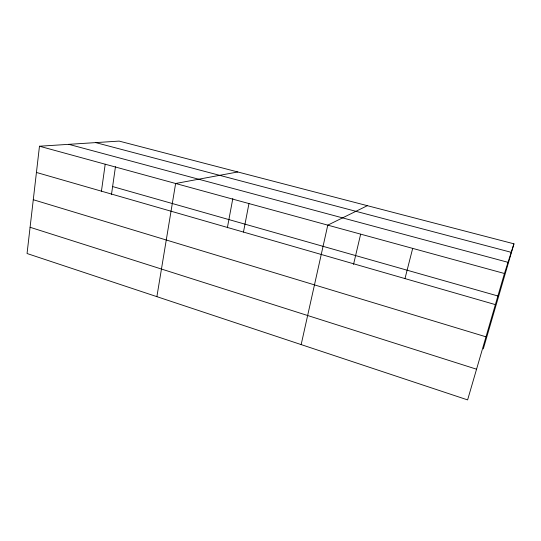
<?xml version="1.0" encoding="UTF-8"?>
<svg xmlns="http://www.w3.org/2000/svg" width="541" height="541" viewBox="0 0 541 541"><rect width="100%" height="100%" fill="white"/><g stroke="black" fill="none" stroke-linecap="round" stroke-linejoin="round"><path stroke-width="0.81" d="M39.473 146.219L27.05 253.519L467.613 399.9L504.449 273.503L513.95 243.822L119.135 141.1L39.473 146.219L504.449 273.503M101.438 191.162L105.197 164.214M111.453 194.672L115.47 166.669M156.883 296.657L175.622 183.494L237.79 171.97M227.355 227.781L232.826 198.527M243.464 232.069L248.961 203.565M301.161 344.597L327.778 225.144L367.359 205.681M353.53 264.421L360.637 234.233M404.979 278.581L412.688 248.387M483.309 348.85L513.95 243.822M95.71 142.608L511.231 252.322M68.795 144.339L508.026 262.324M112.616 186.564L498.667 296.204M36.436 172.451L495.38 304.617M33.278 199.724L485.994 336.82M30.086 227.281L476.56 369.205"/></g></svg>
